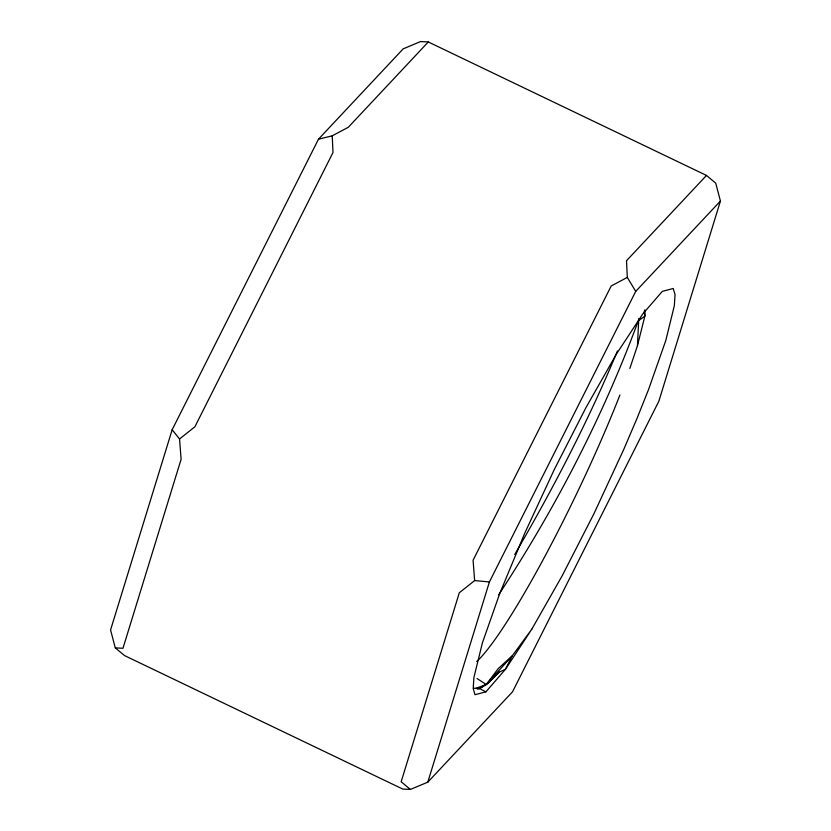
<?xml version="1.0" encoding="UTF-8"?>
<svg xmlns="http://www.w3.org/2000/svg" width="831" height="831" viewBox="0 0 831 831"><rect width="100%" height="100%" fill="white"/><g stroke="black" fill="none" stroke-linecap="round" stroke-linejoin="round"><path stroke-width="1.25" d="M629.846 368.455L637.45 345.654L638.779 318.481M637.45 345.654L644.887 316.04L644.877 309.818M172.152 429.762L110.565 629.96L115.28 647.868L124.505 655.566L402.703 789.035L410.389 789.45L427.799 782.158L512.53 691.797L658.848 401.238L720.435 201.04L715.72 183.132L706.495 175.434L428.297 41.965L420.611 41.55L403.201 48.842L318.47 139.203L172.152 429.762L179.548 438.986L181.106 459.294L122.967 648.284L115.28 647.868M427.799 782.158L489.397 581.96L635.715 291.401L720.435 201.04M617.423 350.952C588.327 421.224 552.999 488.815 514.732 554.495M531.788 629.202L562.265 575.634L593.905 513.787L623.572 449.841L636.826 418.845L648.502 389.677L665.808 340.45L674.346 305.663L675.042 294.621L673.214 288.482L662.328 291.38L642.768 313.962L616.457 354.006L585.98 407.574L554.339 469.422L524.673 533.357L499.743 593.521L482.437 642.758L473.899 677.535L473.203 688.587L475.031 694.726L485.917 691.828L505.477 669.246L531.788 629.202L512.166 655.939L486.228 684.505L479.539 688.577L477.139 689.076M498.693 594.778C554.89 509.029 602.807 417.235 638.25 320.932L644.887 316.04L644.233 311.116M428.297 41.965L348.314 127.268L332.213 135.827L318.47 139.203M706.495 175.434L626.512 260.737L627.312 277.409L635.715 291.401M475.748 688.411L486.228 684.505L498.32 668.488L512.166 655.939L505.477 669.246L499.057 672.196L488.109 683.155L479.539 688.577L473.618 688.213M499.057 672.196L486.228 684.505L477.056 678.532M179.548 438.986L194.88 426.791L333.013 152.499L332.213 135.827M489.397 581.96L474.646 580.568L459.304 592.773L401.165 781.753L410.389 789.45M627.312 277.409L611.211 285.968L473.078 560.26L474.646 580.568M479.539 688.577L485.917 691.828M619.916 395.005A204.509 24.826 -64.4 0 1 476.682 661.58"/></g></svg>
